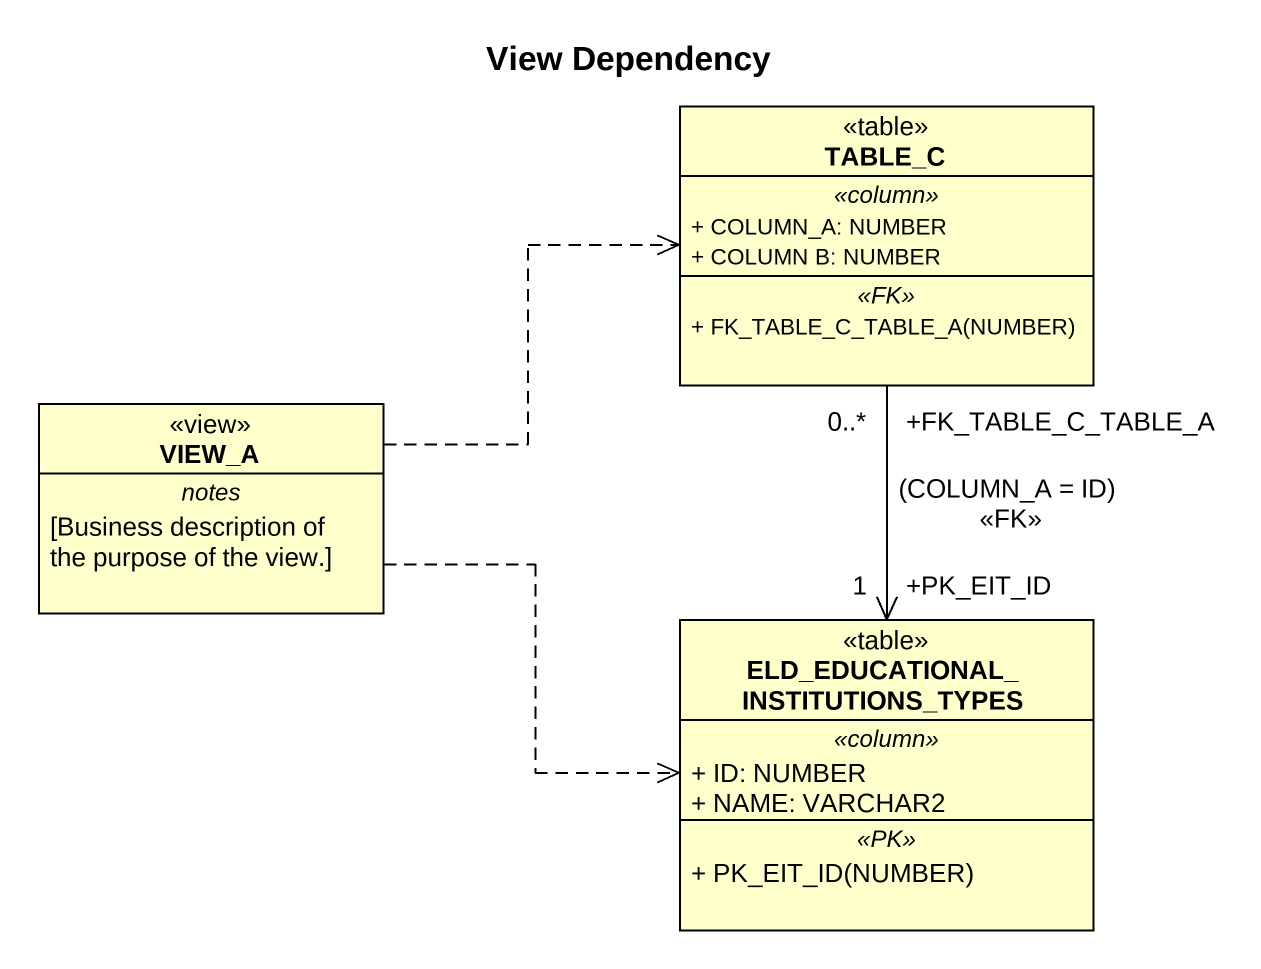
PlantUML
@startuml
title View Dependency
hide circle
hide empty members
skinparam classAttributeIconSize 0
class TABLE_C <<table>> {
  .. <<column>> ..
  + COLUMN_A: NUMBER
  + COLUMN B: NUMBER
  .. <<FK>> ..
  + FK_TABLE_C_TABLE_A(NUMBER)
}
class VIEW_A <<view>> {
  -- notes --
  [Business description of the purpose of the view.]
}
class "ELD_EDUCATIONAL_INSTITUTIONS_TYPES" as ELD_EDUCATIONAL <<table>> {
  .. <<column>> ..
  + ID: NUMBER
  + NAME: VARCHAR2
  .. <<PK>> ..
  + PK_EIT_ID(NUMBER)
}
TABLE_C "+FK_TABLE_C_TABLE_A\n0..*" --> "+PK_EIT_ID\n1" ELD_EDUCATIONAL : (COLUMN_A = ID)\n<<FK>>
TABLE_C -- ELD_EDUCATIONAL
VIEW_A .right.> TABLE_C
VIEW_A .right.> ELD_EDUCATIONAL
@enduml
